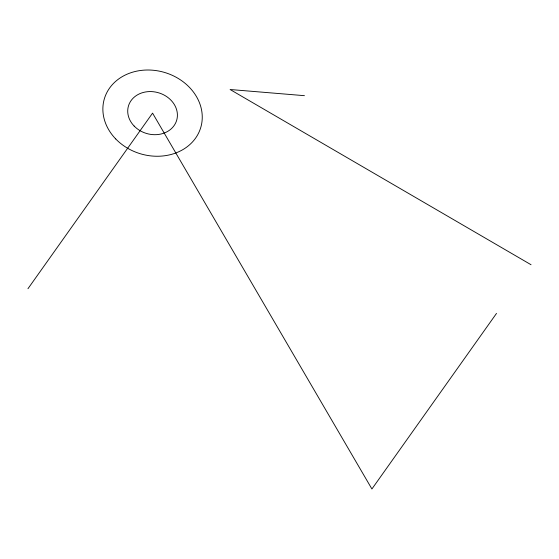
<?xml version="1.0" encoding="UTF-8"?>
<svg xmlns="http://www.w3.org/2000/svg" width="559" height="559" viewBox="0 0 559 559"><rect width="100%" height="100%" fill="white"/><g stroke="black" fill="none" stroke-linecap="round" stroke-linejoin="round"><path stroke-width="0.84" d="M27.95 288.724L152.565 113.135L371.91 488.985L496.518 313.389M304.431 95.673L230.084 89.51L531.05 264.735M115.734 138.96A50.296 42.421 16.7 0 0 199.87 130.128A50.296 42.421 16.7 0 0 142.084 70.308A50.296 42.421 16.7 0 0 115.734 138.96M134.146 126.048A25.148 21.214 16.7 0 0 176.218 121.631A25.148 21.214 16.7 0 0 147.324 91.718A25.148 21.214 16.7 0 0 134.146 126.048"/></g></svg>
